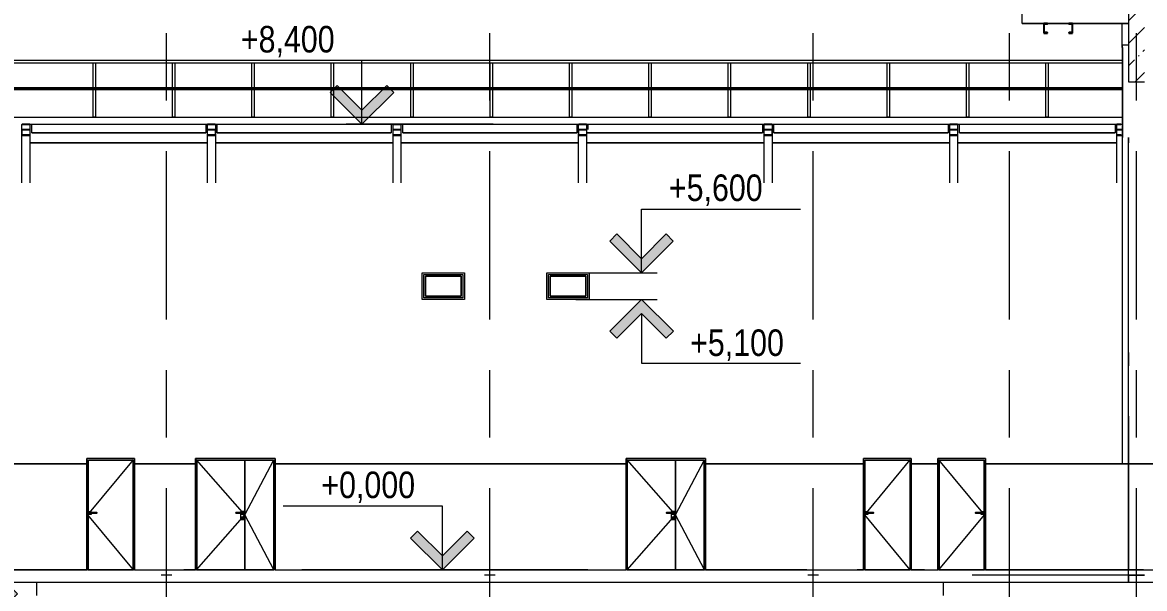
# Model space of a CAD drawing. Header units: millimetres. Extents: x -37960 to 31006, y -24503 to 30326.
# Drawn here: x -12498 to 8667, y -350 to 10320 of the extents above; entities that cross this region are included whole.
import ezdxf

# ---------------------------------------------------------------- set-up
doc = ezdxf.new("R2010")
doc.units = ezdxf.units.MM
doc.linetypes.add('Осевые', pattern=[6350, 1270, -952.5, 3175, -952.5])
for name, color, linetype, lineweight in [('Балясины', 7, 'Continuous', 9), ('Высотные отметки', 7, 'Continuous', 9), ('Двери', 7, 'Continuous', 9), ('Каркас несущий', 7, 'Continuous', 9), ('Каркас несущий-1', 7, 'Continuous', 25), ('Каркас_Импост', 7, 'Continuous', 9), ('Линии-1', 7, 'Осевые', 9), ('Ограждение', 7, 'Continuous', 9), ('Окна', 7, 'Continuous', 9), ('Остекление', 7, 'Continuous', 9), ('Панель', 7, 'Continuous', 9), ('Перекрытия', 7, 'Continuous', 9), ('Поручни', 7, 'Continuous', 9), ('Стены', 7, 'Continuous', 9), ('Структура _1_', 7, 'Continuous', 18), ('Штриховка разреза-3', 7, 'Continuous', 9), ('Элементы узлов', 7, 'Continuous', 9)]:
    doc.layers.add(name, color=color, linetype=linetype, lineweight=lineweight)
doc.layers.add('Оси-3', color=7, linetype='Осевые', lineweight=9, true_color=0xaaaaaa)
doc.styles.add('Arial Narrow', font='ARIALN.TTF', dxfattribs={"height": 500})

# ---------------------------------------------------------------- blocks, each defined once
blk = doc.blocks.new('Швеллеры стальные гнутые равнополочные  ГОСТ 8278-83_Гн_ - Гн200x80x5-565265-Разрез 3-3')
at = {"layer": 'Каркас несущий'}
for p, q in [((8137, 8393), (8137, 8207)), ((8142, 8212), (8142, 8388)), ((8217, 8400), (8144, 8400)), ((8149, 8395), (8217, 8395)), ((8217, 8395), (8217, 8400)), ((8144, 8200), (8217, 8200)), ((8217, 8205), (8149, 8205)), ((8217, 8200), (8217, 8205))]:
    blk.add_line(p, q, dxfattribs=at)
for centre, start, end in [((8144, 8393), 90, 180), ((8149, 8388), 90, 180), ((8144, 8207), 180, 270), ((8149, 8212), 180, 270)]:
    blk.add_arc(centre, 7, start, end, dxfattribs=at)
blk = doc.blocks.new('Профили стальные гнутые замкнутые сварные квадратные ГОСТ  30245-2003 - 160x160x8-565461-Разрез 3-3')
at = {"layer": 'Каркас несущий'}
for p, q in [((8137, 8287), (8137, 8200)), ((8145, 8207), (8145, 8287)), ((8248, 8300), (8155, 8300)), ((8155, 8294), (8248, 8294)), ((8137, 8200), (8137, 7296)), ((8248, 8193), (8155, 8193)), ((8155, 8187), (8248, 8187))]:
    blk.add_line(p, q, dxfattribs=at)
for centre, major_axis, start_param, end_param in [((8155, 8287), (-18, 0), 4.712389, 5.497787), ((8155, 8287), (10, 0), 1.570796, 3.141593), ((8155, 8200), (18, 0), 3.141593, 4.712389), ((8155, 8200), (10, 0), 3.141593, 4.712389)]:
    blk.add_ellipse(centre, major_axis=major_axis, ratio=0.707107, start_param=start_param, end_param=end_param, dxfattribs=at)
blk = doc.blocks.new('Швеллеры стальные гнутые равнополочные  ГОСТ 8278-83_Гн_ - Гн200x80x5-565226-Разрез 3-3')
at = {"layer": 'Каркас несущий'}
for p, q in [((5067, 8400), (5067, 8395)), ((5140, 8400), (5067, 8400)), ((5067, 8395), (5135, 8395)), ((5142, 8388), (5142, 8212)), ((5147, 8207), (5147, 8393)), ((5135, 8205), (5067, 8205)), ((5067, 8205), (5067, 8200)), ((5067, 8200), (5140, 8200))]:
    blk.add_line(p, q, dxfattribs=at)
for centre, start, end in [((5135, 8388), 0, 90), ((5140, 8393), 0, 90), ((5135, 8212), 270, 0), ((5140, 8207), 270, 0)]:
    blk.add_arc(centre, 7, start, end, dxfattribs=at)
blk = doc.blocks.new('Профили стальные гнутые замкнутые сварные квадратные ГОСТ  30245-2003 - 160x160x8-V1-Разрез 3-3')
at = {"layer": 'Каркас несущий'}
for p, q in [((4987, 8287), (4987, 8200)), ((4995, 8207), (4995, 8287)), ((5129, 8300), (5005, 8300)), ((5005, 8294), (5129, 8294)), ((5139, 8287), (5139, 8207)), ((5147, 8200), (5147, 8287)), ((4987, 8200), (4987, 7296)), ((5129, 8193), (5005, 8193)), ((5005, 8187), (5129, 8187)), ((5147, 7296), (5147, 8200))]:
    blk.add_line(p, q, dxfattribs=at)
for centre, major_axis, start_param, end_param in [((5005, 8287), (-18, 0), 4.712389, 5.497787), ((5005, 8287), (10, 0), 1.570796, 3.141593), ((5129, 8287), (18, 0), 0.785398, 1.570796), ((5129, 8287), (10, 0), 0, 1.570796), ((5005, 8200), (18, 0), 3.141593, 4.712389), ((5005, 8200), (10, 0), 3.141593, 4.712389), ((5129, 8200), (10, 0), 4.712389, 6.283185), ((5129, 8200), (18, 0), 4.712389, 6.283185)]:
    blk.add_ellipse(centre, major_axis=major_axis, ratio=0.707107, start_param=start_param, end_param=end_param, dxfattribs=at)
blk = doc.blocks.new('Швеллеры стальные гнутые равнополочные  ГОСТ 8278-83_Гн_ - Гн160x80x5-570721-Разрез 3-3')
at = {"layer": 'Каркас несущий'}
for p, q in [((5177, 8393), (5177, 8388)), ((5177, 8247), (5177, 8393)), ((8112, 8393), (8112, 8247)), ((8112, 8388), (8112, 8393)), ((5177, 8252), (5177, 8247)), ((5177, 8240), (5177, 8247)), ((5177, 8240), (8112, 8240)), ((8112, 8240), (5177, 8240)), ((8112, 8247), (8112, 8252)), ((8112, 8247), (8112, 8240))]:
    blk.add_line(p, q, dxfattribs=at)
blk = doc.blocks.new('Швеллеры стальные гнутые равнополочные  ГОСТ 8278-83_Гн_ - Гн160x80x5-568713-Разрез 3-3')
at = {"layer": 'Каркас несущий'}
for p, q in [((1673, 8393), (1673, 8388)), ((1673, 8247), (1673, 8393)), ((4960, 8393), (4960, 8247)), ((4960, 8388), (4960, 8393)), ((1673, 8252), (1673, 8247)), ((1673, 8240), (1673, 8247)), ((1673, 8240), (4960, 8240)), ((4960, 8240), (1673, 8240)), ((4960, 8247), (4960, 8252)), ((4960, 8247), (4960, 8240))]:
    blk.add_line(p, q, dxfattribs=at)
blk = doc.blocks.new('Швеллеры стальные гнутые равнополочные  ГОСТ 8278-83_Гн_ - Гн160x80x5-568756-Разрез 3-3')
at = {"layer": 'Каркас несущий'}
for p, q in [((-1851, 8393), (-1851, 8388)), ((-1851, 8247), (-1851, 8393)), ((1461, 8393), (1461, 8247)), ((1461, 8388), (1461, 8393)), ((-1851, 8252), (-1851, 8247)), ((-1851, 8240), (-1851, 8247)), ((-1851, 8240), (1461, 8240)), ((1461, 8240), (-1851, 8240)), ((1461, 8247), (1461, 8252)), ((1461, 8247), (1461, 8240))]:
    blk.add_line(p, q, dxfattribs=at)
blk = doc.blocks.new('Швеллеры стальные гнутые равнополочные  ГОСТ 8278-83_Гн_ - Гн160x80x5-569239-Разрез 3-3')
at = {"layer": 'Каркас несущий'}
for p, q in [((-5326, 8393), (-5326, 8388)), ((-5326, 8247), (-5326, 8393)), ((-2040, 8393), (-2040, 8247)), ((-2040, 8388), (-2040, 8393)), ((-5326, 8252), (-5326, 8247)), ((-5326, 8240), (-5326, 8247)), ((-5326, 8240), (-2040, 8240)), ((-2040, 8240), (-5326, 8240)), ((-2040, 8247), (-2040, 8252)), ((-2040, 8247), (-2040, 8240))]:
    blk.add_line(p, q, dxfattribs=at)
blk = doc.blocks.new('Швеллеры стальные гнутые равнополочные  ГОСТ 8278-83_Гн_ - Гн160x80x5-569553-Разрез 3-3')
at = {"layer": 'Каркас несущий'}
for p, q in [((-8826, 8393), (-8826, 8388)), ((-8826, 8247), (-8826, 8393)), ((-5541, 8393), (-5541, 8247)), ((-5541, 8388), (-5541, 8393)), ((-8826, 8252), (-8826, 8247)), ((-8826, 8240), (-8826, 8247)), ((-8826, 8240), (-5541, 8240)), ((-5541, 8240), (-8826, 8240)), ((-5541, 8247), (-5541, 8252)), ((-5541, 8247), (-5541, 8240))]:
    blk.add_line(p, q, dxfattribs=at)
blk = doc.blocks.new('Швеллеры стальные гнутые равнополочные  ГОСТ 8278-83_Гн_ - Гн160x80x5-571008-Разрез 3-3')
at = {"layer": 'Каркас несущий'}
for p, q in [((-12323, 8393), (-12323, 8388)), ((-12323, 8247), (-12323, 8393)), ((-9038, 8393), (-9038, 8247)), ((-9038, 8388), (-9038, 8393)), ((-12323, 8252), (-12323, 8247)), ((-12323, 8240), (-12323, 8247)), ((-12323, 8240), (-9038, 8240)), ((-9038, 8240), (-12323, 8240)), ((-9038, 8247), (-9038, 8252)), ((-9038, 8247), (-9038, 8240))]:
    blk.add_line(p, q, dxfattribs=at)
blk = doc.blocks.new('Уголки стальные горячекатанные равнополочные ГОСТ 8509-93 - L100x8-568910-Разрез 3-3')
at = {"layer": 'Каркас несущий'}
for p, q in [((-1836, 8388), (-1836, 8312)), ((-1832, 8308), (-1828, 8308)), ((-1828, 8308), (-1828, 8393))]:
    blk.add_line(p, q, dxfattribs=at)
for centre, radius, start, end in [((-1848, 8388), 12, 0, 26.5165), ((-1832, 8312), 4, 180, 270)]:
    blk.add_arc(centre, radius, start, end, dxfattribs=at)
blk = doc.blocks.new('Ограждение - 50х5-6021116-Разрез 3-3')
at = {"layer": 'Балясины'}
for p, q in [((6800, 9550), (6800, 9087)), ((6850, 9550), (6850, 9087)), ((6800, 9052), (6800, 8535)), ((6850, 9052), (6850, 8535)), ((6850, 8535), (6800, 8535))]:
    blk.add_line(p, q, dxfattribs=at)
blk = doc.blocks.new('Ограждение - Ограждение-571064-Разрез 3-3')
at = {"layer": 'Поручни'}
for p, q in [((8248, 9600), (-15663, 9600)), ((8248, 9550), (-15663, 9550)), ((8248, 9087), (-15663, 9087)), ((-15663, 9070), (8248, 9070)), ((8248, 9052), (-15663, 9052)), ((-15663, 8535), (8248, 8535)), ((-12365, 8395), (-12501, 8395)), ((-9012, 8395), (-12354, 8395)), ((-8865, 8395), (-9001, 8395)), ((-5512, 8395), (-8854, 8395)), ((-5365, 8395), (-5501, 8395)), ((-2012, 8395), (-5354, 8395)), ((-1865, 8395), (-2001, 8395)), ((1488, 8395), (-1854, 8395)), ((1635, 8395), (1499, 8395)), ((4988, 8395), (1646, 8395)), ((5135, 8395), (4999, 8395)), ((8138, 8395), (5146, 8395)), ((8248, 8395), (8149, 8395))]:
    blk.add_line(p, q, dxfattribs=at)
for p in [(-17970, 0), (-16472, 0), (-14975, 0), (-13478, 0), (-11980, 0), (-10482, 0), (-8985, 0), (-7488, 0), (-5990, 0), (-4493, 0), (-2995, 0), (-1498, 0), (0, 0)]:
    blk.add_blockref('Ограждение - 50х5-6021116-Разрез 3-3', p)
blk = doc.blocks.new('Швеллеры стальные гнутые равнополочные  ГОСТ 8278-83_Гн_ - Гн200x80x5-V4-Разрез 3-3')
at = {"layer": 'Каркас несущий'}
for p, q in [((6367, 10500), (6357, 10500)), ((6357, 10493), (6357, 10500)), ((6357, 10500), (6367, 10500)), ((6357, 10493), (6357, 10488)), ((6357, 10307), (6357, 10493)), ((8367, 10498), (8367, 10493)), ((8367, 10493), (8367, 10307)), ((8367, 10488), (8367, 10493)), ((6357, 10312), (6357, 10307)), ((6357, 10300), (6357, 10307)), ((6357, 10300), (8367, 10300)), ((8367, 10300), (6357, 10300)), ((8367, 10307), (8367, 10312)), ((8367, 10307), (8367, 10302))]:
    blk.add_line(p, q, dxfattribs=at)
blk = doc.blocks.new('Швеллеры стальные горячекатанные ГОСТ 8240-97_П_ - 18П-583039-Разрез 3-3')
at = {"layer": 'Каркас несущий-1'}
for p, q in [((6837, 10300), (6767, 10300)), ((6767, 10300), (6767, 10120)), ((6772, 10138), (6772, 10282)), ((6781, 10291), (6832, 10291)), ((6837, 10296), (6837, 10300)), ((6767, 10120), (6837, 10120)), ((6832, 10129), (6781, 10129)), ((6837, 10120), (6837, 10124))]:
    blk.add_line(p, q, dxfattribs=at)
for centre, radius, start, end in [((6781, 10282), 9, 90, 180), ((6832, 10296), 5.1, 270, 0), ((6781, 10138), 9, 180, 270), ((6832, 10124), 5.1, 0, 90)]:
    blk.add_arc(centre, radius, start, end, dxfattribs=at)
blk = doc.blocks.new('Швеллеры стальные горячекатанные ГОСТ 8240-97_П_ - 18П-583046-Разрез 3-3')
at = {"layer": 'Каркас несущий-1'}
for p, q in [((7307, 10300), (7237, 10300)), ((7237, 10300), (7237, 10296)), ((7242, 10291), (7293, 10291)), ((7302, 10282), (7302, 10138)), ((7307, 10120), (7307, 10300)), ((7237, 10124), (7237, 10120)), ((7237, 10120), (7307, 10120)), ((7293, 10129), (7242, 10129))]:
    blk.add_line(p, q, dxfattribs=at)
for centre, radius, start, end in [((7242, 10296), 5.1, 180, 270), ((7293, 10282), 9, 0, 90), ((7242, 10124), 5.1, 90, 180), ((7293, 10138), 9, 270, 0)]:
    blk.add_arc(centre, radius, start, end, dxfattribs=at)
blk = doc.blocks.new('Дверь - Полуторная_001 - ДВ3_21-15-6256117-Разрез 3-3')
at = {"layer": 'Двери'}
for p, q in [((-8477, 1083), (-8477, 1068)), ((-8474, 1083), (-8470, 1083)), ((-8470, 1068), (-8474, 1068)), ((-8355, 1083), (-8470, 1083)), ((-8470, 1083), (-8345, 1083)), ((-8345, 1068), (-8470, 1068)), ((-8470, 1068), (-8355, 1068)), ((-8383, 1101), (-8383, 949)), ((-8303, 1101), (-8383, 1101)), ((-8370, 1098), (-8370, 1083)), ((-8325, 1098), (-8370, 1098)), ((-8370, 1068), (-8370, 1053)), ((-8345, 1083), (-8340, 1083)), ((-8340, 1068), (-8345, 1068)), ((-8340, 1068), (-8340, 1083)), ((-8340, 1068), (-8340, 1083)), ((-8325, 1053), (-8325, 1098)), ((-8303, 1128), (-8303, 1133)), ((-8303, 1133), (-8303, 1128)), ((-8303, 923), (-8303, 1128)), ((-8303, 949), (-8303, 1101)), ((-8383, 949), (-8303, 949)), ((-8370, 1053), (-8325, 1053)), ((-8370, 998), (-8370, 953)), ((-8325, 998), (-8370, 998)), ((-8370, 953), (-8325, 953)), ((-8353, 974), (-8353, 964)), ((-8353, 974), (-8353, 964)), ((-8343, 964), (-8343, 974)), ((-8343, 964), (-8343, 974)), ((-8325, 953), (-8325, 998)), ((-8303, 923), (-8303, 918)), ((-8303, 918), (-8303, 923))]:
    blk.add_line(p, q, dxfattribs=at)
for centre, radius, start, end in [((-8348, 981), 8.37, 306.6737, 233.3263), ((-8348, 981), 8.37, 218.9937, 233.3263), ((-8348, 964), 5, 180, 0), ((-8348, 964), 5, 240, 300), ((-8348, 981), 8.37, 306.6737, 321.0063)]:
    blk.add_arc(centre, radius, start, end, dxfattribs=at)
at = {"layer": 'Каркас_Импост'}
for p, q in [((-9233, 2100), (-9233, 0)), ((-7733, 2100), (-9233, 2100)), ((-9203, 0), (-9203, 2070)), ((-9203, 2070), (-7763, 2070)), ((-7763, 2070), (-7763, 0)), ((-7733, 0), (-7733, 2100)), ((-9203, 0), (-9233, 0)), ((-7733, 0), (-7763, 0))]:
    blk.add_line(p, q, dxfattribs=at)
at = {"layer": 'Панель'}
for p, q in [((-8303, 0), (-8303, 2070)), ((-8303, 2070), (-8303, 0)), ((-9212, 0), (-8303, 0)), ((-8303, 0), (-7754, 0))]:
    blk.add_line(p, q, dxfattribs=at)
at = {"layer": 'Элементы узлов'}
for p, q in [((-8303, 1040), (-9212, 2079)), ((-8303, 1040), (-7754, 2079)), ((-9212, 0), (-8303, 1040)), ((-7754, 0), (-8303, 1040))]:
    blk.add_line(p, q, dxfattribs=at)
blk = doc.blocks.new('Дверь - Однопольная - ДВ2__21х9-6240682-Разрез 3-3')
at = {"layer": 'Двери'}
for p, q in [((-11194, 1098), (-11239, 1098)), ((-11239, 1098), (-11239, 1053)), ((-11224, 1083), (-11224, 1068)), ((-11224, 1083), (-11215, 1083)), ((-11224, 1068), (-11224, 1083)), ((-11215, 1068), (-11224, 1068)), ((-11215, 1083), (-11088, 1083)), ((-11215, 1068), (-11215, 1083)), ((-11088, 1068), (-11215, 1068)), ((-11095, 1083), (-11209, 1083)), ((-11209, 1068), (-11095, 1068)), ((-11194, 1083), (-11194, 1098)), ((-11194, 1053), (-11194, 1068)), ((-11088, 1068), (-11088, 1083)), ((-11088, 1083), (-11088, 1083)), ((-11088, 1068), (-11088, 1083)), ((-11088, 1068), (-11088, 1068)), ((-11239, 1053), (-11194, 1053))]:
    blk.add_line(p, q, dxfattribs=at)
at = {"layer": 'Каркас_Импост'}
for p, q in [((-11283, 2100), (-11283, 0)), ((-10383, 2100), (-11283, 2100)), ((-11253, 0), (-11253, 2070)), ((-11253, 2070), (-10413, 2070)), ((-10413, 2070), (-10413, 0)), ((-10383, 0), (-10383, 2100)), ((-11253, 0), (-11283, 0)), ((-10383, 0), (-10413, 0))]:
    blk.add_line(p, q, dxfattribs=at)
at = {"layer": 'Панель'}
blk.add_line((-11262, 0), (-10404, 0), dxfattribs=at)
at = {"layer": 'Элементы узлов'}
for p, q in [((-11262, 1040), (-10404, 2079)), ((-10404, 0), (-11262, 1040))]:
    blk.add_line(p, q, dxfattribs=at)
blk = doc.blocks.new('Дверь - Однопольная - ДВ2_21х9-V72-Разрез 3-3')
at = {"layer": 'Двери'}
for p, q in [((5472, 1083), (5472, 1068)), ((5472, 1083), (5473, 1083)), ((5473, 1068), (5472, 1068)), ((5473, 1083), (5599, 1083)), ((5473, 1083), (5473, 1068)), ((5599, 1068), (5473, 1068)), ((5594, 1083), (5479, 1083)), ((5479, 1068), (5594, 1068)), ((5579, 1098), (5579, 1083)), ((5624, 1098), (5579, 1098)), ((5579, 1068), (5579, 1053)), ((5599, 1083), (5609, 1083)), ((5599, 1083), (5599, 1068)), ((5609, 1068), (5599, 1068)), ((5609, 1068), (5609, 1083)), ((5609, 1083), (5609, 1068)), ((5624, 1053), (5624, 1098)), ((5579, 1053), (5624, 1053))]:
    blk.add_line(p, q, dxfattribs=at)
at = {"layer": 'Каркас_Импост'}
for p, q in [((4767, 2100), (4767, 0)), ((5667, 2100), (4767, 2100)), ((4797, 0), (4797, 2070)), ((4797, 2070), (5637, 2070)), ((5637, 2070), (5637, 0)), ((5667, 0), (5667, 2100)), ((4797, 0), (4767, 0)), ((5667, 0), (5637, 0))]:
    blk.add_line(p, q, dxfattribs=at)
at = {"layer": 'Панель'}
blk.add_line((4788, 0), (5646, 0), dxfattribs=at)
at = {"layer": 'Элементы узлов'}
for p, q in [((5646, 1040), (4788, 2079)), ((4788, 0), (5646, 1040))]:
    blk.add_line(p, q, dxfattribs=at)
blk = doc.blocks.new('Фрамуга 1000х700 - 800 x500 мм-8322926-Разрез 3-3')
at = {"layer": 'Каркас_Импост'}
for p, q in [((-4894, 5537), (-4221, 5537)), ((-4894, 5164), (-4894, 5537)), ((-4221, 5537), (-4221, 5164)), ((-4221, 5164), (-4894, 5164))]:
    blk.add_line(p, q, dxfattribs=at)
at = {"layer": 'Окна'}
for p, q in [((-4926, 5132), (-4926, 5568)), ((-4926, 5568), (-4190, 5568)), ((-4926, 5568), (-4190, 5568)), ((-4926, 5132), (-4926, 5568)), ((-4190, 5568), (-4190, 5132)), ((-4190, 5568), (-4190, 5132)), ((-4190, 5132), (-4926, 5132)), ((-4190, 5132), (-4926, 5132))]:
    blk.add_line(p, q, dxfattribs=at)
at = {"layer": 'Остекление'}
for p, q in [((-4221, 5537), (-4894, 5537)), ((-4894, 5537), (-4894, 5164)), ((-4221, 5164), (-4221, 5537)), ((-4894, 5164), (-4221, 5164))]:
    blk.add_line(p, q, dxfattribs=at)
blk = doc.blocks.new('Высотные отметки - Высотная отметка - Стрелка-4455449-Разрез 3-3')
at = {"layer": 'Высотные отметки'}
blk.add_hatch(color=256, dxfattribs=at).paths.add_polyline_path([(-17708, 9933), (-17241, 9466), (-16774, 9933), (-16641, 9800), (-17241, 9200), (-17841, 9800)], flags=0)
for p, q in [((-17241, 10400), (-20241, 10400)), ((-17241, 9200), (-17241, 10400)), ((-17708, 9933), (-17841, 9800)), ((-17841, 9800), (-17241, 9200)), ((-17241, 9466), (-17708, 9933)), ((-16774, 9933), (-17241, 9466)), ((-17241, 9200), (-16641, 9800)), ((-16641, 9800), (-16774, 9933)), ((-16146, 9200), (-17538, 9200))]:
    blk.add_line(p, q, dxfattribs=at)
blk = doc.blocks.new('Высотные отметки - Высотная отметка - Стрелка_низ-4459155-Разрез 3-3')
at = {"layer": 'Высотные отметки'}
blk.add_hatch(color=256, dxfattribs=at).paths.add_polyline_path([(-35421, -4133), (-35554, -4000), (-34954, -3400), (-34354, -4000), (-34486, -4133), (-34954, -3666)], flags=0)
for p, q in [((-34954, -3400), (-35554, -4000)), ((-33858, -3400), (-35250, -3400)), ((-34354, -4000), (-34954, -3400)), ((-35421, -4133), (-34954, -3666)), ((-34954, -3666), (-34954, -4600)), ((-34954, -3666), (-34486, -4133)), ((-35554, -4000), (-35421, -4133)), ((-34486, -4133), (-34354, -4000)), ((-34954, -4600), (-37954, -4600))]:
    blk.add_line(p, q, dxfattribs=at)

msp = doc.modelspace()

# ---------------------------------------------------------------- hatches: boundary and pattern name
at = {"layer": 'Штриховка разреза-3'}
h = msp.add_hatch(dxfattribs=at)
h.set_pattern_fill('FP_2', color=256, style=0, pattern_type=2)
h.set_pattern_definition([(45, (-3145.5, 6475), (-424.264, 424.264), [600, -100, 20, -100]), (45, (-3145.5, 6899), (-424.264, 424.264), [])])
h.paths.add_polyline_path([(8367.1, 9200), (8667.1, 9200), (8667.1, 12250), (8367.1, 12250), (8367.1, 9870.2)], flags=0)

# ---------------------------------------------------------------- linework, layer by layer
at = {"layer": 'Высотные отметки'}
for p, q in [((-5130, 8400), (-6095, 8400)), ((-3618.4, 8400), (-5130, 8400)), ((-2452.2, 5600), (-2045, 5600)), ((-2045, 5600), (-821.7, 5600)), ((-2057.9, 5100), (-1373, 5100)), ((-1373, 5100), (-821.2, 5100)), ((-3580, 0), (-4577.4, 0)), ((-1835.9, 0), (-3580, 0))]:
    msp.add_line(p, q, dxfattribs=at)
at = {"layer": 'Линии-1'}
msp.add_line((23567.1, 0), (-31383.4, 0), dxfattribs=at)
at = {"layer": 'Оси-3'}
for p, q in [((-9782.9, -22903.4), (-9782.9, 29000)), ((-3682.9, -22903.4), (-3682.9, 29000)), ((2417.1, -22903.4), (2417.1, 29000)), ((6117.1, -22903.4), (6117.1, 29000)), ((8517.1, -22903.4), (8517.1, 29000))]:
    msp.add_line(p, q, dxfattribs=at)
at = {"layer": 'Перекрытия'}
for p, q in [((-9698.5, 8050), (-9898.5, 8050)), ((-3582.9, 8050), (-3782.9, 8050)), ((2517.1, 8050), (2317.1, 8050)), ((8137.1, 8050), (5417.1, 8050)), ((6967.1, 8050), (6667.1, 8050)), ((8137.1, 8050), (6667.1, 8050)), ((8137.1, 8050), (6667.1, 8050)), ((8137.1, 8050), (6667.1, 8050)), ((8097.1, 8050), (7847.1, 8050)), ((8097.1, 8050), (7847.1, 8050)), ((8367.1, 8150), (8367.1, 8050)), ((8367.1, 8150), (8367.1, 8050)), ((8367.1, 8050), (8367.1, 8150)), ((8367.1, 8050), (8367.1, 8150)), ((8367.1, 8050), (8367.1, 8150)), ((8367.1, 4100), (8367.1, 3850)), ((8367.1, 4100), (8367.1, 3850)), ((8367.1, 4100), (8367.1, 3850)), ((8367.1, 4100), (8367.1, 3850)), ((8367.1, 4100), (8367.1, 3850)), ((-9682.9, -100), (-9882.9, -100)), ((-3582.9, -100), (-3782.9, -100)), ((2517.1, -100), (2317.1, -100)), ((6817.1, -100), (5417.1, -100)), ((8417.1, -100), (6817.1, -100)), ((8367.1, -230), (8367.1, -100)), ((8667.1, -100), (8367.1, -100)), ((8367.1, -100), (8367.1, -230)), ((-15732.9, -230), (8367.1, -230)), ((-15732.9, -230), (-12232.9, -230)), ((-12232.9, -230), (-12232.9, -480)), ((-12232.9, -230), (-12232.9, -480)), ((-12232.9, -230), (4867.1, -230)), ((4867.1, -230), (4867.1, -480)), ((4867.1, -230), (4867.1, -480)), ((4867.1, -230), (22617.1, -230))]:
    msp.add_line(p, q, dxfattribs=at)
at = {"layer": 'Стены'}
for p, q in [((8367.1, 12107), (8367.1, 9900)), ((8246.1, 9848.4), (8246.1, 10300.1)), ((8246.1, 9848.4), (8248.1, 9848.4)), ((8248.1, 9848.4), (8248.1, 8150)), ((8253.1, 2000), (8253.1, 9900)), ((8253.1, 9900), (8367.1, 9900)), ((-9012.9, 8050), (-12352.9, 8050)), ((-12352.9, 8050), (-9012.9, 8050)), ((-5512.9, 8050), (-8852.9, 8050)), ((-8852.9, 8050), (-5512.9, 8050)), ((-2012.9, 8050), (-5352.9, 8050)), ((-5352.9, 8050), (-2012.9, 8050)), ((1487.1, 8050), (-1852.9, 8050)), ((-1852.9, 8050), (1487.1, 8050)), ((4987.1, 8050), (1647.1, 8050)), ((1647.1, 8050), (4987.1, 8050)), ((8137.1, 8050), (5147.1, 8050)), ((5147.1, 8050), (8137.1, 8050)), ((8248.1, 8150), (8253.1, 8150)), ((8367.1, 2000), (8367.1, 8050)), ((-4957.9, 5100), (-4957.9, 5600)), ((-4957.9, 5600), (-4157.9, 5600)), ((-4157.9, 5600), (-4157.9, 5100)), ((-2607.9, 5100), (-2607.9, 5600)), ((-2607.9, 5600), (-1807.9, 5600)), ((-1807.9, 5600), (-1807.9, 5100)), ((-4157.9, 5100), (-4957.9, 5100)), ((-1807.9, 5100), (-2607.9, 5100)), ((8367.1, 2000), (8367.1, 3850)), ((8367.1, -100), (8367.1, 3850)), ((8253.1, 2000), (8253.1, 2900)), ((8367.1, 2900), (8367.1, 2000)), ((-13482.9, 2000), (-11282.9, 2000)), ((-11282.9, 2000), (-13482.9, 2000)), ((-11282.9, 2100), (-10382.9, 2100)), ((-11282.9, 2000), (-11282.9, 2100)), ((-11282.9, 2000), (-11282.9, 2100)), ((-11282.9, 2100), (-10382.9, 2100)), ((-11282.9, 10), (-11282.9, 2000)), ((-11282.9, 10), (-11282.9, 2000)), ((-10382.9, 2100), (-10382.9, 2000)), ((-10382.9, 2100), (-10382.9, 2000)), ((-10382.9, 2000), (-10382.9, 10)), ((-10382.9, 2000), (-9232.9, 2000)), ((-9232.9, 2000), (-10382.9, 2000)), ((-10382.9, 2000), (-10382.9, 10)), ((-9232.9, 2000), (-9232.9, 2100)), ((-9232.9, 2100), (-7732.9, 2100)), ((-9232.9, 10), (-9232.9, 2000)), ((-7732.9, 2100), (-7732.9, 2000)), ((-7732.9, 2000), (-1112.9, 2000)), ((-7732.9, 2000), (-7732.9, 10)), ((-1112.9, 2000), (-7732.9, 2000)), ((-1112.9, 2000), (-1112.9, 2100)), ((-1112.9, 2100), (387.1, 2100)), ((-1112.9, 10), (-1112.9, 2000)), ((387.1, 2100), (387.1, 2000)), ((387.1, 2000), (3367.1, 2000)), ((387.1, 2000), (387.1, 10)), ((3367.1, 2000), (387.1, 2000)), ((3367.1, 2100), (4267.1, 2100)), ((3367.1, 2000), (3367.1, 2100)), ((3367.1, 2000), (3367.1, 2100)), ((3367.1, 2100), (4267.1, 2100)), ((3367.1, 10), (3367.1, 2000)), ((3367.1, 10), (3367.1, 2000)), ((4267.1, 2100), (4267.1, 2000)), ((4267.1, 2100), (4267.1, 2000)), ((4267.1, 2000), (4267.1, 10)), ((4267.1, 2000), (4767.1, 2000)), ((4767.1, 2000), (4267.1, 2000)), ((4267.1, 2000), (4267.1, 10)), ((4767.1, 2100), (5667.1, 2100)), ((4767.1, 2000), (4767.1, 2100)), ((4767.1, 2000), (4767.1, 2100)), ((4767.1, 2100), (5667.1, 2100)), ((4767.1, 10), (4767.1, 2000)), ((4767.1, 10), (4767.1, 2000)), ((5667.1, 2100), (5667.1, 2000)), ((5667.1, 2100), (5667.1, 2000)), ((5667.1, 2000), (5667.1, 10)), ((5667.1, 2000), (8367.1, 2000)), ((8365.1, 2000), (5667.1, 2000)), ((5667.1, 2000), (5667.1, 10)), ((8367.1, 2000), (8253.1, 2000)), ((8367.1, 2000), (8253.1, 2000)), ((8365.1, 0), (8365.1, 2000)), ((8365.1, 0), (8365.1, 2000)), ((8365.1, 0), (8365.1, 2000)), ((8367.1, -100), (8367.1, 2000)), ((8367.1, 2000), (8967.1, 2000)), ((8367.1, 2000), (8367.1, 0)), ((8967.1, 2000), (8367.1, 2000)), ((-13482.9, 0), (-11282.9, 0)), ((-11282.9, 0), (-11282.9, 10)), ((-11282.9, 0), (-11282.9, 10)), ((-10382.9, 0), (-11282.9, 0)), ((-10382.9, 10), (-10382.9, 0)), ((-10382.9, 10), (-10382.9, 0)), ((-10382.9, 0), (-9232.9, 0)), ((-9232.9, 0), (-9232.9, 10)), ((-7732.9, 0), (-9232.9, 0)), ((-7732.9, 10), (-7732.9, 0)), ((-7732.9, 0), (-1112.9, 0)), ((-1112.9, 0), (-1112.9, 10)), ((387.1, 0), (-1112.9, 0)), ((387.1, 10), (387.1, 0)), ((387.1, 0), (3367.1, 0)), ((3367.1, 0), (3367.1, 10)), ((3367.1, 0), (3367.1, 10)), ((4267.1, 0), (3367.1, 0)), ((4267.1, 10), (4267.1, 0)), ((4267.1, 10), (4267.1, 0)), ((4267.1, 0), (4767.1, 0)), ((4767.1, 0), (4767.1, 10)), ((4767.1, 0), (4767.1, 10)), ((5667.1, 0), (4767.1, 0)), ((5667.1, 10), (5667.1, 0)), ((5667.1, 10), (5667.1, 0)), ((5667.1, 0), (8365.1, 0)), ((8367.1, 0), (8365.1, 0)), ((8367.1, 0), (8365.1, 0)), ((8367.1, 0), (8967.1, 0)), ((8367.1, -100), (8667.1, -100)), ((8367.1, -100), (8667.1, -100))]:
    msp.add_line(p, q, dxfattribs=at)
at = {"layer": 'Структура _1_'}
for p, q in [((8367.1, 12250), (8367.1, 9200)), ((8367.1, 9200), (8667.1, 9200))]:
    msp.add_line(p, q, dxfattribs=at)

# ---------------------------------------------------------------- block references
at = {"layer": 'Высотные отметки'}
for p in [(11146.1, -800), (12663.7, -9200), (4051.1, -10250)]:
    msp.add_blockref('Высотные отметки - Высотная отметка - Стрелка-4455449-Разрез 3-3', p, dxfattribs=at)
at = {"layer": 'Высотные отметки', "extrusion": (0, 0, -1)}
for name, p in [('Высотные отметки - Высотная отметка - Стрелка-4455449-Разрез 3-3', (18062.8, -3600)), ('Высотные отметки - Высотная отметка - Стрелка_низ-4459155-Разрез 3-3', (35774.8, 8500))]:
    msp.add_blockref(name, p, dxfattribs=at)
at = {"layer": 'Двери'}
for name, p in [('Дверь - Однопольная - ДВ2__21х9-6240682-Разрез 3-3', (0, 0)), ('Дверь - Полуторная_001 - ДВ3_21-15-6256117-Разрез 3-3', (0, 0)), ('Дверь - Полуторная_001 - ДВ3_21-15-6256117-Разрез 3-3', (8120, 0)), ('Дверь - Однопольная - ДВ2__21х9-6240682-Разрез 3-3', (14650, 0)), ('Дверь - Однопольная - ДВ2_21х9-V72-Разрез 3-3', (0, 0))]:
    msp.add_blockref(name, p, dxfattribs=at)
at = {"layer": 'Каркас несущий'}
for name, p in [('Швеллеры стальные гнутые равнополочные  ГОСТ 8278-83_Гн_ - Гн200x80x5-V4-Разрез 3-3', (0, 0)), ('Швеллеры стальные горячекатанные ГОСТ 8240-97_П_ - 18П-583039-Разрез 3-3', (0, 0)), ('Швеллеры стальные горячекатанные ГОСТ 8240-97_П_ - 18П-583046-Разрез 3-3', (0, 0)), ('Швеллеры стальные гнутые равнополочные  ГОСТ 8278-83_Гн_ - Гн200x80x5-565265-Разрез 3-3', (-20650, 0)), ('Профили стальные гнутые замкнутые сварные квадратные ГОСТ  30245-2003 - 160x160x8-V1-Разрез 3-3', (-17500, 0)), ('Швеллеры стальные гнутые равнополочные  ГОСТ 8278-83_Гн_ - Гн200x80x5-565226-Разрез 3-3', (-17500, 0)), ('Швеллеры стальные гнутые равнополочные  ГОСТ 8278-83_Гн_ - Гн160x80x5-571008-Разрез 3-3', (0, 0)), ('Швеллеры стальные гнутые равнополочные  ГОСТ 8278-83_Гн_ - Гн200x80x5-565265-Разрез 3-3', (-17150, 0)), ('Профили стальные гнутые замкнутые сварные квадратные ГОСТ  30245-2003 - 160x160x8-V1-Разрез 3-3', (-14000, 0)), ('Швеллеры стальные гнутые равнополочные  ГОСТ 8278-83_Гн_ - Гн200x80x5-565226-Разрез 3-3', (-14000, 0)), ('Швеллеры стальные гнутые равнополочные  ГОСТ 8278-83_Гн_ - Гн160x80x5-569553-Разрез 3-3', (0, 0)), ('Швеллеры стальные гнутые равнополочные  ГОСТ 8278-83_Гн_ - Гн200x80x5-565265-Разрез 3-3', (-13650, 0)), ('Профили стальные гнутые замкнутые сварные квадратные ГОСТ  30245-2003 - 160x160x8-V1-Разрез 3-3', (-10500, 0)), ('Швеллеры стальные гнутые равнополочные  ГОСТ 8278-83_Гн_ - Гн200x80x5-565226-Разрез 3-3', (-10500, 0)), ('Швеллеры стальные гнутые равнополочные  ГОСТ 8278-83_Гн_ - Гн160x80x5-569239-Разрез 3-3', (0, 0)), ('Швеллеры стальные гнутые равнополочные  ГОСТ 8278-83_Гн_ - Гн200x80x5-565265-Разрез 3-3', (-10150, 0)), ('Профили стальные гнутые замкнутые сварные квадратные ГОСТ  30245-2003 - 160x160x8-V1-Разрез 3-3', (-7000, 0)), ('Швеллеры стальные гнутые равнополочные  ГОСТ 8278-83_Гн_ - Гн200x80x5-565226-Разрез 3-3', (-7000, 0)), ('Швеллеры стальные гнутые равнополочные  ГОСТ 8278-83_Гн_ - Гн160x80x5-568756-Разрез 3-3', (0, 0)), ('Уголки стальные горячекатанные равнополочные ГОСТ 8509-93 - L100x8-568910-Разрез 3-3', (0, 0)), ('Швеллеры стальные гнутые равнополочные  ГОСТ 8278-83_Гн_ - Гн200x80x5-565265-Разрез 3-3', (-6650, 0)), ('Профили стальные гнутые замкнутые сварные квадратные ГОСТ  30245-2003 - 160x160x8-V1-Разрез 3-3', (-3500, 0)), ('Швеллеры стальные гнутые равнополочные  ГОСТ 8278-83_Гн_ - Гн200x80x5-565226-Разрез 3-3', (-3500, 0)), ('Швеллеры стальные гнутые равнополочные  ГОСТ 8278-83_Гн_ - Гн160x80x5-568713-Разрез 3-3', (0, 0)), ('Швеллеры стальные гнутые равнополочные  ГОСТ 8278-83_Гн_ - Гн200x80x5-565265-Разрез 3-3', (-3150, 0)), ('Профили стальные гнутые замкнутые сварные квадратные ГОСТ  30245-2003 - 160x160x8-V1-Разрез 3-3', (0, 0)), ('Швеллеры стальные гнутые равнополочные  ГОСТ 8278-83_Гн_ - Гн200x80x5-565226-Разрез 3-3', (0, 0)), ('Швеллеры стальные гнутые равнополочные  ГОСТ 8278-83_Гн_ - Гн160x80x5-570721-Разрез 3-3', (0, 0)), ('Швеллеры стальные гнутые равнополочные  ГОСТ 8278-83_Гн_ - Гн200x80x5-565265-Разрез 3-3', (0, 0)), ('Профили стальные гнутые замкнутые сварные квадратные ГОСТ  30245-2003 - 160x160x8-565461-Разрез 3-3', (0, 0))]:
    msp.add_blockref(name, p, dxfattribs=at)
at = {"layer": 'Ограждение'}
msp.add_blockref('Ограждение - Ограждение-571064-Разрез 3-3', (0, 0), dxfattribs=at)
at = {"layer": 'Окна'}
for p in [(0, 0), (2350, 0)]:
    msp.add_blockref('Фрамуга 1000х700 - 800 x500 мм-8322926-Разрез 3-3', p, dxfattribs=at)

# ---------------------------------------------------------------- texts
at = {"layer": 'Высотные отметки', "char_height": 500, "width": 2118.479, "attachment_point": 1, "line_spacing_factor": 0.974696, "style": 'Arial Narrow'}
for s, insert in [('+8,400', (-8377.7, 10254.3)), ('+5,600', (-304.4, 7454.3)), ('+5,100', (96.1, 4534)), ('+0,000', (-6860.1, 1854.3))]:
    msp.add_mtext(s, dxfattribs=dict(at, insert=insert))

doc.saveas('drawing.dxf')
